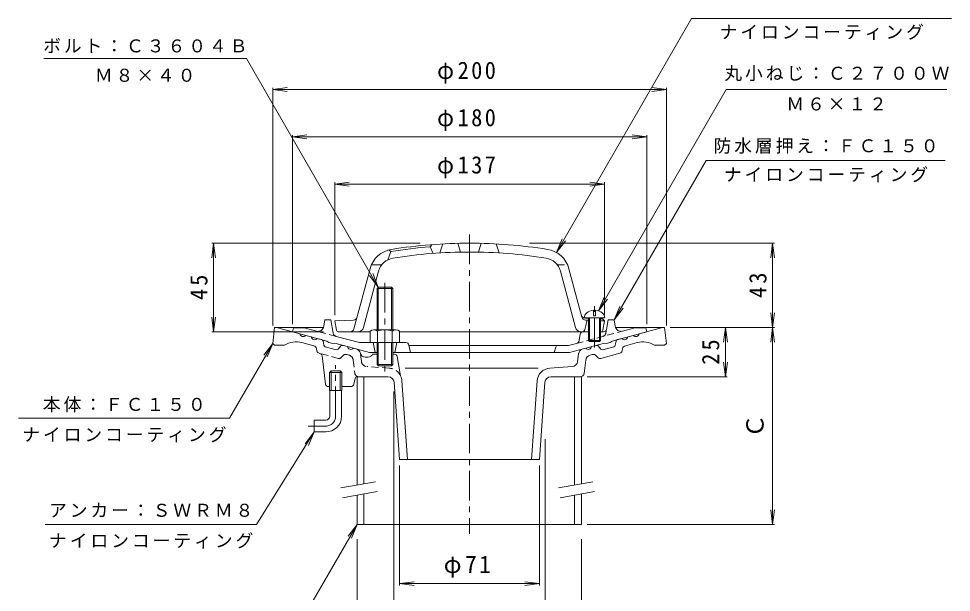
# Model space of a CAD drawing. Units: millimetres, scale not verified. Extents: x -261 to 222, y -346 to 373.
# Drawn here: x -261.2 to 212.7, y -102.7 to 188.5 of the extents above; entities that cross this region are included whole.
import ezdxf
from ezdxf.enums import TextEntityAlignment as Align

# ---------------------------------------------------------------- set-up
doc = ezdxf.new("R2010")
doc.units = ezdxf.units.MM
doc.header["$LTSCALE"] = 3
doc.linetypes.add('CHAIN1', pattern=[8, 5, -1, 1, -1])
doc.linetypes.add('DASHED1', pattern=[1.8, 1.2, -0.6])
for name, color, linetype, lineweight in [('0-0', 3, 'Continuous', 9), ('0-1', 2, 'Continuous', 9), ('0-2', 6, 'Continuous', 5), ('0-3', 4, 'Continuous', 9), ('0-4', 7, 'Continuous', 9), ('0-5', 7, 'Continuous', 9)]:
    doc.layers.add(name, color=color, linetype=linetype, lineweight=lineweight)
doc.styles.add('ＭＳ ゴシック', font='')
doc.styles.get('ＭＳ ゴシック').set_extended_font_data('MS Gothic')

msp = doc.modelspace()

# ---------------------------------------------------------------- linework, layer by layer
at = {"layer": '0-0', "linetype": 'CHAIN1'}
for p, q in [((-32.1, 78.881), (-32.1, -73.021)), ((-100.1, -13.312), (-100.1, 12.688)), ((-105.1, -18.312), (-114.1, -18.312))]:
    msp.add_line(p, q, dxfattribs=at)
at = {"layer": '0-0'}
for p, q in [((-132.1, 23.688), (-131.1, 31.688)), ((-131.1, 31.688), (-106.264, 31.688)), ((-130.1, 31.688), (-118.244, 28.511)), ((42.064, 31.688), (66.9, 31.688)), ((65.9, 31.688), (54.044, 28.511)), ((67.9, 23.688), (66.9, 31.688)), ((-111.27, 22.502), (-117.241, 24.101)), ((-115.347, 27.735), (-112.449, 26.959)), ((-107.25, 25.565), (-109.551, 26.182)), ((-106.105, 22.725), (-106.529, 24.8)), ((41.905, 22.725), (42.329, 24.8)), ((43.05, 25.565), (45.351, 26.182)), ((47.07, 22.502), (53.041, 24.101)), ((51.147, 27.735), (48.249, 26.959)), ((-132.1, 23.688), (-131.1, 22.688)), ((-131.1, 22.688), (-126.1, 22.688)), ((-109.828, 20.971), (-109.59, 19.804)), ((-99.816, 20.468), (-105.384, 21.96)), ((-97.404, 22.355), (-98.809, 20.77)), ((-96.397, 22.657), (-94.096, 22.041)), ((-89.701, 20.863), (-91.198, 21.264)), ((25.501, 20.863), (26.998, 21.264)), ((32.197, 22.657), (29.896, 22.041)), ((33.204, 22.355), (34.609, 20.77)), ((35.616, 20.468), (41.184, 21.96)), ((45.629, 20.971), (45.39, 19.804)), ((66.9, 22.688), (61.9, 22.688)), ((67.9, 23.688), (66.9, 22.688)), ((-108.08, 18.541), (-108.508, 18.656)), ((-105.259, 3.009), (-106.979, 17.272)), ((-83.6, 16.688), (-85.115, 16.688)), ((-79.1, 18.188), (-81.309, 18.188)), ((-70.353, 18.188), (-71.1, 18.188)), ((-68.877, 16.955), (-67.1, 7.128)), ((22.833, 14.531), (23.3, 18.331)), ((26.941, 15.166), (26.116, 8.444)), ((29.142, 17.698), (30.247, 17.994)), ((32.261, 17.389), (33.052, 16.498)), ((34.562, 16.044), (44.308, 18.656)), ((-102.46, 9.688), (-103.275, 8.888)), ((-97.74, 9.688), (-102.46, 9.688)), ((-102.46, -0.312), (-102.46, 9.688)), ((-96.925, 8.888), (-97.74, 9.688)), ((-97.74, -0.312), (-97.74, 9.688)), ((2.706, 11.112), (-64.776, 11.112)), ((8.737, 11.112), (20.065, 11.904)), ((-96.925, 8.888), (-103.275, 8.888)), ((-103.275, -0.312), (-103.275, 8.888)), ((-96.925, -0.312), (-96.925, 8.888)), ((-90.261, 5.884), (-90.859, 2.894)), ((-89.28, 6.688), (-73.393, 6.688)), ((9.193, 6.688), (24.741, 6.688)), ((-103.77, 1.688), (-103.275, 1.688)), ((-96.925, 1.688), (-92.33, 1.688)), ((-70.401, 3.902), (-67.6, -35.312)), ((-66.443, 4.628), (-63.59, -35.312)), ((2.243, 4.628), (-0.61, -35.312)), ((6.201, 3.902), (3.4, -35.312)), ((-96.925, -0.312), (-103.275, -0.312)), ((-103.1, -13.312), (-103.1, -0.312)), ((-97.1, -13.312), (-97.1, -0.312)), ((-111.1, -15.312), (-111.1, -21.312)), ((-105.1, -15.312), (-111.1, -15.312)), ((-105.1, -21.312), (-111.1, -21.312)), ((-67.6, -35.312), (3.4, -35.312))]:
    msp.add_line(p, q, dxfattribs=at)
at = {"layer": '0-0', "linetype": 'DASHED1'}
for p, q in [((-98.762, 16.044), (-108.08, 18.541)), ((-96.461, 17.389), (-97.252, 16.498)), ((-93.342, 17.698), (-94.447, 17.994)), ((-91.141, 15.166), (-90.316, 8.444)), ((-87.033, 14.531), (-87.499, 18.331)), ((-72.937, 11.112), (-84.265, 11.904))]:
    msp.add_line(p, q, dxfattribs=at)
at = {"layer": '0-0'}
for centre, radius, start, end in [((-116.634, 28.727), 1.625, 187.62059, 322.3797), ((52.434, 28.727), 1.625, 217.6203, 352.37941), ((-120.088, 13.476), 11, 74.99997, 123.12947), ((-110.838, 27.174), 1.625, 187.62059, 322.3797), ((-107.509, 24.6), 1, 11.56538, 75.0005), ((43.309, 24.6), 1, 104.9995, 168.43462), ((46.638, 27.174), 1.625, 217.6203, 352.37941), ((55.888, 13.476), 11, 56.87053, 105.00003), ((-111.788, 20.57), 2, 11.56517, 75.0005), ((-108.12, 20.105), 1.5, 191.56601, 254.99991), ((-105.125, 22.926), 1, 191.56642, 255.0005), ((-99.557, 21.434), 1, 255.0005, 318.43578), ((-96.656, 21.691), 1, 75.00078, 138.43498), ((-92.485, 22.256), 1.625, 187.61911, 322.38022), ((-90.477, 17.965), 3, 12.84489, 74.99982), ((26.277, 17.965), 3, 105.00018, 172.99992), ((28.286, 22.256), 1.625, 217.61978, 352.38089), ((32.456, 21.691), 1, 41.56502, 104.99922), ((35.358, 21.434), 1, 221.56422, 284.9995), ((40.925, 22.926), 1, 284.9995, 348.43358), ((43.92, 20.105), 1.5, 285.00009, 348.43399), ((47.588, 20.57), 2, 104.9995, 168.43483), ((-108.468, 17.092), 1.5, 6.87408, 74.99973), ((-85.115, 19.188), 2.5, 192.84514, 270), ((-83.6, 19.188), 2.5, 270, 336.42181), ((-70.353, 16.688), 1.5, 10.25082, 90), ((19.855, 14.897), 3, 273.99982, 352.99992), ((29.919, 14.8), 3, 105.00018, 172.99992), ((30.765, 16.062), 2, 41.56493, 104.9995), ((34.174, 17.493), 1.5, 221.56496, 285.00009), ((9.225, 4.129), 7, 94.00002, 175.91455), ((-89.28, 5.688), 1, 90, 168.69006), ((-73.393, 3.688), 3, 4.08546, 90), ((-73.425, 4.129), 7, 4.08545, 25.37181), ((9.193, 3.688), 3, 90, 175.91454), ((24.131, 8.688), 2, 270, 353.00002), ((-103.77, 3.188), 1.5, 186.87408, 270), ((-92.33, 3.188), 1.5, 270, 348.68979), ((-105.1, -13.312), 2, 270, 0), ((-105.1, -13.312), 8, 270, 0)]:
    msp.add_arc(centre, radius, start, end, dxfattribs=at)
at = {"layer": '0-0', "linetype": 'DASHED1'}
for centre, radius, start, end in [((-98.374, 17.493), 1.5, 254.99991, 318.43504), ((-94.965, 16.062), 2, 75.0005, 138.43507), ((-94.119, 14.8), 3, 7.00008, 74.99982), ((-90.477, 17.965), 3, 7.00008, 12.84489), ((-84.055, 14.897), 3, 187.00008, 266.00018), ((-73.425, 4.129), 7, 25.37181, 85.99998), ((-88.331, 8.688), 2, 186.99998, 270)]:
    msp.add_arc(centre, radius, start, end, dxfattribs=at)
at = {"layer": '0-0', "linetype": 'CHAIN1'}
msp.add_arc((-105.1, -13.312), 5, 270, 0, dxfattribs=at)
at = {"layer": '0-1', "color": 4}
for p, q in [((-78.424, 30.545), (-78.424, 52.188)), ((-71.776, 30.545), (-71.776, 52.188)), ((-79.1, 30.545), (-79.1, 51.512)), ((-71.1, 30.545), (-71.1, 51.512)), ((-82.6, 29.823), (-82.6, 24.045)), ((-80.724, 30.545), (-69.476, 30.545)), ((-78.847, 29.823), (-78.847, 24.045)), ((-71.353, 29.823), (-71.353, 24.045)), ((-67.6, 29.823), (-67.6, 24.045)), ((-79.1, 24.045), (-79.1, 12.865)), ((-78.424, 24.045), (-78.424, 12.188)), ((-71.776, 24.045), (-71.776, 12.188)), ((-71.1, 24.045), (-71.1, 12.865))]:
    msp.add_line(p, q, dxfattribs=at)
at = {"layer": '0-1', "color": 4, "linetype": 'CHAIN1'}
msp.add_line((-75.1, 54.328), (-75.1, 7.962), dxfattribs=at)
at = {"layer": '0-1'}
for p, q in [((-106.093, 32.325), (-105.6, 35.544)), ((-102.6, 35.544), (-105.6, 35.544)), ((-102.6, 35.544), (-101.332, 28.779)), ((38.4, 35.544), (37.505, 30.768)), ((38.4, 35.544), (41.4, 35.544)), ((41.893, 32.325), (41.4, 35.544)), ((-122.1, 29.545), (-121.6, 31.545)), ((-116.041, 31.545), (-121.6, 31.545)), ((-109.835, 29.882), (-116.041, 31.545)), ((25.657, 29.545), (28.4, 29.545)), ((34.565, 29.545), (36.031, 29.545)), ((45.635, 29.882), (51.841, 31.545)), ((51.841, 31.545), (57.4, 31.545)), ((57.9, 29.545), (57.4, 31.545)), ((-101.6, 23.534), (-100.6, 23.784)), ((-82.913, 19.045), (-100.6, 23.784)), ((-81.1, 24.045), (-80.1, 19.045)), ((-69.1, 24.045), (-70.1, 19.045)), ((18.713, 19.045), (36.4, 23.784)), ((24.18, 28.307), (23.623, 25.176)), ((37.4, 23.534), (36.4, 23.784)), ((37.4, 23.534), (39.4, 24.07)), ((-79.1, 19.045), (-82.913, 19.045)), ((-71.1, 19.045), (18.713, 19.045)), ((-62.859, 22.839), (-62.1, 19.045)), ((-62.8, 22.545), (18.252, 22.545)), ((11.693, 21.819), (10.9, 19.045)), ((18.252, 22.545), (22.171, 23.595))]:
    msp.add_line(p, q, dxfattribs=at)
at = {"layer": '0-1', "linetype": 'DASHED1'}
for p, q in [((-99.884, 27.215), (-109.835, 29.882)), ((22.171, 23.595), (45.635, 29.882)), ((37.505, 30.768), (37.132, 28.779))]:
    msp.add_line(p, q, dxfattribs=at)
at = {"layer": '0-1', "color": 4}
for points in [[(-71.1, 51.512), (-79.1, 51.512), (-78.424, 52.188), (-71.776, 52.188)], [(-71.1, 12.865), (-79.1, 12.865), (-78.424, 12.188), (-71.776, 12.188)]]:
    msp.add_lwpolyline(points, close=True, dxfattribs=at)
at = {"layer": '0-1'}
for points in [[(-101.6, 23.534), (-103.6, 24.07), (-104.6, 24.855), (-122.1, 29.545)], [(39.4, 24.07), (40.4, 24.856), (57.9, 29.545)], [(-64.33, 24.045), (-88.05, 24.045), (-99.884, 27.215)]]:
    msp.add_lwpolyline(points, dxfattribs=at)
for centre, radius, start, end in [((-109.058, 32.779), 3, 254.99973, 351.29286), ((-99.366, 29.147), 2, 190.61488, 255.0005), ((25.657, 28.045), 1.5, 90, 169.91162), ((36.031, 31.045), 1.5, 270, 349.38383), ((44.859, 32.779), 3, 188.70714, 285.00027), ((-64.33, 22.545), 1.5, 11.31021, 90), ((21.654, 25.526), 2, 284.9995, 349.91151), ((12.654, 21.544), 1, 90, 164.05402)]:
    msp.add_arc(centre, radius, start, end, dxfattribs=at)
at = {"layer": '0-1', "color": 4}
for centre, radius, start, end in [((-80.724, 27.744), 2.8, 47.92557, 132.07463), ((-75.1, 20.455), 10.089, 68.19786, 111.80214), ((-69.476, 27.744), 2.8, 47.92572, 132.07428)]:
    msp.add_arc(centre, radius, start, end, dxfattribs=at)
at = {"layer": '0-1', "linetype": 'DASHED1'}
msp.add_arc((35.166, 29.147), 2, 284.9995, 349.38512, dxfattribs=at)
at = {"layer": '0-2'}
for p, q in [((-52.1, 72.74), (-51.1, 73.821)), ((-52.1, 72.74), (-50.6, 69.347)), ((-45.6, 74.18), (-47.1, 69.586)), ((-38.1, 74.473), (-36.6, 70.003)), ((-26.1, 74.473), (-27.6, 70.003)), ((-18.6, 74.18), (-17.1, 69.586)), ((-76.723, 63.545), (-81.925, 63.545)), ((-90.81, 31.027), (-82.632, 61.548)), ((-85.953, 31.768), (-78.286, 60.383)), ((21.753, 31.768), (14.086, 60.383)), ((25.021, 36.958), (18.432, 61.548)), ((30.9, 40.496), (30.9, 37.614)), ((31.9, 40.496), (31.9, 37.614)), ((-91.062, 35.478), (-100.6, 35.045)), ((-99.749, 30.366), (-100.6, 35.045)), ((26.15, 36.614), (36.65, 36.614)), ((26.437, 30.675), (27.65, 35.442)), ((26.591, 36.491), (28.4, 36.409)), ((26.862, 35.478), (28.4, 35.408)), ((28.4, 36.614), (28.4, 25.114)), ((28.9, 36.614), (28.9, 24.614)), ((30.9, 37.614), (31.9, 37.614)), ((33.9, 36.614), (33.9, 24.614)), ((34.4, 36.614), (34.4, 25.114)), ((34.4, 36.136), (35.4, 36.091)), ((34.4, 35.135), (36.4, 35.045)), ((35.4, 36.091), (36.4, 35.045)), ((35.549, 30.366), (36.4, 35.045)), ((-82.6, 29.545), (-98.765, 29.545)), ((-32.1, 29.545), (-67.6, 29.545)), ((-32.1, 29.545), (28.4, 29.545)), ((34.4, 29.545), (34.565, 29.545)), ((28.4, 25.114), (34.4, 25.114)), ((28.4, 25.114), (28.9, 24.614)), ((28.9, 24.614), (33.9, 24.614)), ((34.4, 25.114), (33.9, 24.614))]:
    msp.add_line(p, q, dxfattribs=at)
at = {"layer": '0-2', "linetype": 'DASHED1'}
msp.add_line((12.524, 63.545), (17.725, 63.545), dxfattribs=at)
at = {"layer": '0-2', "linetype": 'CHAIN1'}
msp.add_line((31.4, 21.614), (31.4, 43.496), dxfattribs=at)
at = {"layer": '0-2'}
msp.add_lwpolyline([(-73.1, 71.09), (-72.1, 70.311), (-73.6, 66.112)], dxfattribs=at)
for centre, radius, start, end in [((-69.592, 58.054), 13.5, 99.12167, 165.00002), ((-32.1, -175.456), 249, 94.60704, 99.2442), ((-32.1, -175.456), 250, 90, 99.1216), ((-32.1, -175.456), 250, 80.8784, 90), ((5.392, 58.054), 13.5, 14.99998, 80.87833), ((-69.592, 58.054), 9, 99.12141, 165.00002), ((-32.1, -175.456), 245.5, 90, 99.12161), ((-32.1, -175.456), 245.5, 80.87839, 90), ((5.393, 58.054), 9, 14.99998, 80.87859), ((26.681, 38.489), 2, 194.99977, 267.3983), ((-91.153, 37.476), 2, 272.6017, 345.00023), ((26.953, 37.476), 2, 195.00081, 267.3983), ((-98.765, 30.545), 1, 190.3056, 270), ((-92.742, 31.545), 2, 270, 345.00078), ((-88.851, 32.545), 3, 270, 345.00027), ((24.651, 32.545), 3, 194.99973, 270), ((24.984, 31.045), 1.5, 270, 345.72995), ((34.565, 30.545), 1, 270, 349.6944)]:
    msp.add_arc(centre, radius, start, end, dxfattribs=at)
for start_param, end_param in [(1.6661844, 3.1415927), (6.2831853, 7.7585936)]:
    msp.add_ellipse((31.4, 36.614), major_axis=(5.25, 0), ratio=0.7428, start_param=start_param, end_param=end_param, dxfattribs=at)
at = {"layer": '0-3'}
for p, q in [((-89.259, 6.688), (-89.259, -48.312)), ((-85.759, 6.688), (-85.759, -47.695)), ((21.241, 6.688), (21.241, -48.312)), ((24.741, 6.688), (24.741, -47.695)), ((-89.259, -53.389), (-89.259, -68.312)), ((-85.759, -52.772), (-85.759, -68.312)), ((21.241, -53.389), (21.241, -68.312)), ((24.741, -52.772), (24.741, -68.312)), ((-89.259, -68.312), (24.741, -68.312))]:
    msp.add_line(p, q, dxfattribs=at)
at = {"layer": '0-3', "color": 7}
for p, q in [((-79.927, -46.666), (-97.424, -49.752)), ((30.573, -46.666), (13.076, -49.752)), ((-79.059, -51.59), (-96.556, -54.676)), ((31.441, -51.59), (13.944, -54.676))]:
    msp.add_line(p, q, dxfattribs=at)
at = {"layer": '0-4'}
for p, q in [((-132.1, 152.545), (-124.664, 153.523)), ((-132.1, 32.688), (-132.1, 153.445)), ((-132.1, 152.545), (67.9, 152.545)), ((-132.1, 152.545), (-124.664, 151.566)), ((67.9, 152.545), (60.464, 153.523)), ((67.9, 152.545), (60.464, 151.566)), ((67.9, 32.688), (67.9, 153.445)), ((-122.1, 128.545), (-114.664, 129.523)), ((-122.1, 33.497), (-122.1, 129.444)), ((-122.1, 128.545), (57.9, 128.545)), ((-122.1, 128.545), (-114.664, 127.566)), ((57.9, 128.545), (50.464, 129.523)), ((57.9, 128.545), (50.464, 127.566)), ((57.9, 33.497), (57.9, 129.444)), ((-100.6, 104.545), (-93.164, 105.523)), ((-100.6, 38.045), (-100.6, 105.445)), ((-100.6, 104.545), (36.4, 104.545)), ((-100.6, 104.545), (-93.164, 103.566)), ((36.4, 104.545), (28.964, 105.523)), ((36.4, 104.545), (28.964, 103.566)), ((36.4, 38.045), (36.4, 105.445)), ((-162.1, 74.545), (-163.079, 67.109)), ((-57.206, 74.545), (-163, 74.545)), ((-162.1, 29.545), (-162.1, 74.545)), ((-162.1, 74.545), (-161.121, 67.109)), ((-1.609, 74.545), (122.8, 74.545)), ((121.9, 74.545), (120.921, 67.109)), ((121.9, 31.688), (121.9, 74.545)), ((121.9, 74.545), (122.879, 67.109)), ((121.9, 31.688), (120.921, 39.124)), ((121.9, 31.688), (122.879, 39.124)), ((-162.1, 29.545), (-163.079, 36.98)), ((-162.1, 29.545), (-161.121, 36.98)), ((-106.265, 29.545), (-163, 29.545)), ((69.9, 31.688), (122.8, 31.688)), ((97.9, 31.688), (96.921, 24.252)), ((97.9, 6.688), (97.9, 31.688)), ((97.9, 31.688), (98.879, 24.252)), ((121.9, 31.688), (120.921, 24.252)), ((121.9, -68.312), (121.9, 31.688)), ((121.9, 31.688), (122.879, 24.252)), ((97.9, 6.688), (96.921, 14.124)), ((97.9, 6.688), (98.879, 14.124)), ((27.741, 6.688), (98.8, 6.688)), ((-70.6, -0.812), (-70.6, -123.212)), ((6.4, -24.892), (6.4, -123.212)), ((-67.6, -38.312), (-67.6, -99.212)), ((3.4, -38.312), (3.4, -99.212)), ((121.9, -68.312), (120.921, -60.876)), ((121.9, -68.312), (122.879, -60.876)), ((27.741, -68.312), (122.8, -68.312)), ((-89.259, -75.812), (-89.259, -147.212)), ((24.741, -75.812), (24.741, -147.212)), ((-67.6, -98.312), (-60.164, -97.333)), ((-67.6, -98.312), (3.4, -98.312)), ((-67.6, -98.312), (-60.164, -99.291)), ((3.4, -98.312), (-4.036, -97.333)), ((3.4, -98.312), (-4.036, -99.291))]:
    msp.add_line(p, q, dxfattribs=at)
at = {"layer": '0-5'}
for p, q in [((-145.476, 168.327), (-248.377, 168.327)), ((-78.424, 52.188), (-145.476, 168.327)), ((33.469, 40.198), (98.332, 152.545)), ((98.332, 152.545), (210.401, 152.545)), ((41.4, 35.544), (88.165, 116.545)), ((88.165, 116.545), (209.567, 116.545)), ((12.142, 69.745), (15.013, 76.674)), ((12.142, 69.745), (16.708, 75.695)), ((-78.424, 52.188), (-82.989, 58.138)), ((-78.424, 52.188), (-81.294, 59.117)), ((33.469, 40.198), (36.339, 47.127)), ((33.469, 40.198), (38.035, 46.148)), ((41.4, 35.544), (44.27, 42.474)), ((41.4, 35.544), (45.966, 41.495)), ((-132.1, 23.688), (-154.039, -14.312)), ((-132.1, 23.688), (-136.666, 17.738)), ((-132.1, 23.688), (-134.97, 16.759)), ((-154.039, -14.312), (-261.152, -14.312)), ((-111.1, -21.312), (-140.235, -68.312)), ((-111.1, -21.312), (-115.666, -27.262)), ((-111.1, -21.312), (-113.97, -28.241)), ((-140.235, -68.312), (-247.693, -68.312)), ((-89.259, -68.312), (-120.436, -122.312)), ((-89.259, -68.312), (-93.825, -74.262)), ((-89.259, -68.312), (-92.129, -75.241))]:
    msp.add_line(p, q, dxfattribs=at)
msp.add_lwpolyline([(12.142, 69.745), (80.731, 188.545), (212.684, 188.545)], dxfattribs=at)

# ---------------------------------------------------------------- texts
at = {"layer": '0-4', "color": 2, "style": 'ＭＳ ゴシック'}
msp.add_text('Ｃ', height=8.798, rotation=90, dxfattribs=at).set_placement((119.95, -24.312), align=Align.BOTTOM_LEFT)
at = {"layer": '0-4', "color": 2, "char_height": 8.798, "attachment_point": 7, "style": 'ＭＳ ゴシック'}
for s, insert in [('\\T1.21;\\W0.95;φ200', (-48.6, 155.545)), ('\\T1.21;\\W0.95;φ180', (-48.6, 131.545)), ('\\T1.21;\\W0.95;φ137', (-48.6, 107.545)), ('\\T1.19;φ71', (-45.225, -95.312))]:
    msp.add_mtext(s, dxfattribs=dict(at, insert=insert))
at = {"layer": '0-4', "color": 2, "char_height": 8.798, "attachment_point": 7, "rotation": 90, "style": 'ＭＳ ゴシック'}
for s, insert in [('\\T1.27;\\W0.95;45', (-165.1, 45.67)), ('\\T1.27;\\W0.95;43', (118.9, 46.741)), ('\\T1.27;\\W0.95;25', (94.9, 12.813))]:
    msp.add_mtext(s, dxfattribs=dict(at, insert=insert))
at = {"layer": '0-5', "char_height": 6.598, "attachment_point": 7, "style": 'ＭＳ ゴシック'}
for s, insert in [('\\T1.17;ナイロンコーティング', (94.958, 177.768)), ('\\T1.17;ボルト：Ｃ３６０４Ｂ', (-248.677, 171.031)), ('\\T1.17;Ｍ８×４０', (-222.427, 156.396)), ('\\T1.17;丸小ねじ：Ｃ２７００Ｗ', (97.367, 156.8)), ('\\T1.17;Ｍ６×１２', (128.867, 141.826)), ('\\T1.17;防水層押え：ＦＣ１５０', (91.866, 119.961)), ('\\T1.17;ナイロンコーティング', (97.116, 105.4)), ('\\T1.17;本体：ＦＣ１５０', (-248.846, -11.343)), ('\\T1.17;ナイロンコーティング', (-259.346, -26.658)), ('\\T1.17;アンカー：ＳＷＲＭ８', (-245.714, -64.713)), ('\\T1.17;ナイロンコーティング', (-245.714, -80.492))]:
    msp.add_mtext(s, dxfattribs=dict(at, insert=insert))

doc.saveas('drawing.dxf')
